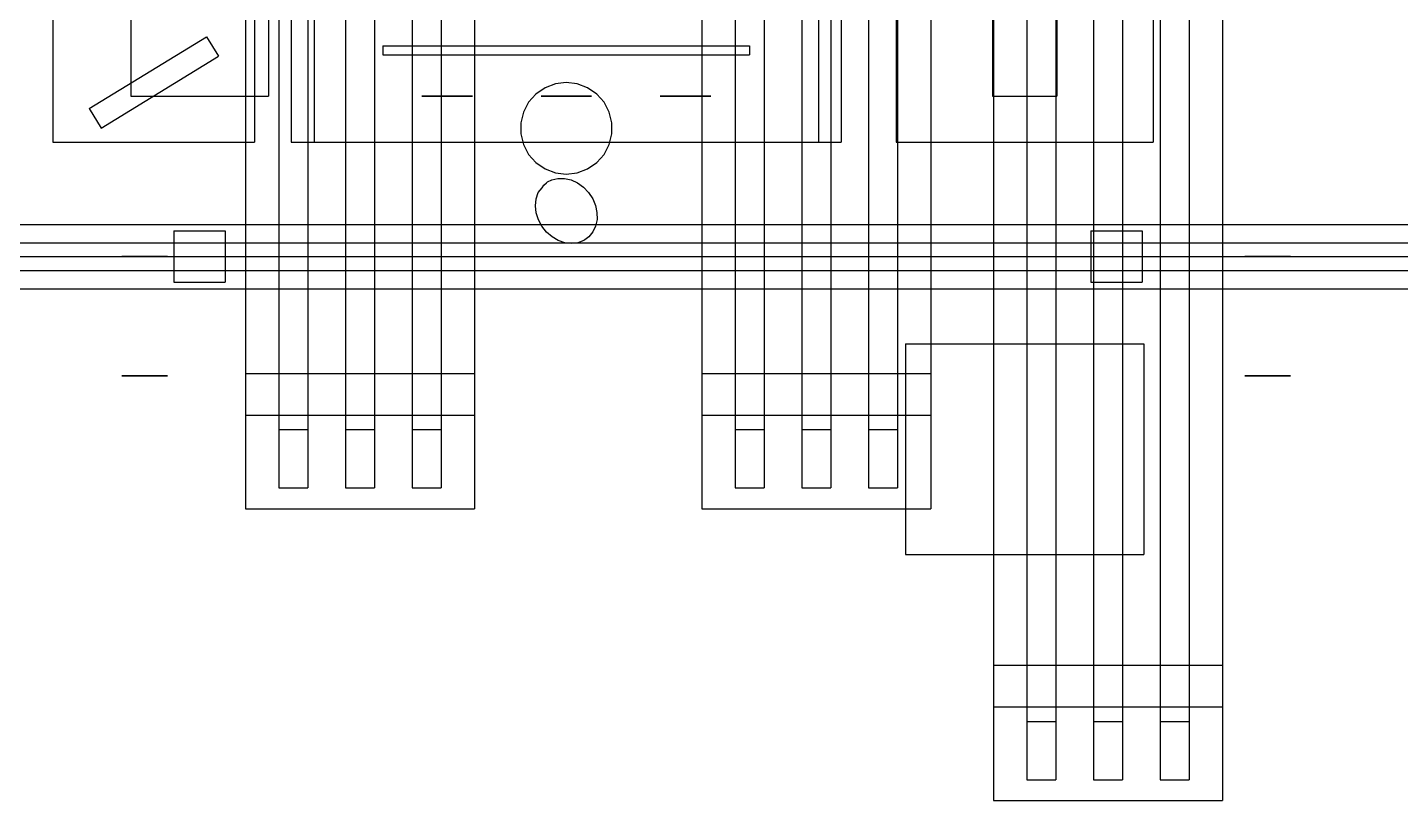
# Model space of a CAD drawing. Header units: millimetres. Extents: x -1355 to 669, y -1138 to 733.
# Drawn here: x -178.53 to -145.58, y -492.95 to -474.4 of the extents above; entities that cross this region are included whole.
import ezdxf

# ---------------------------------------------------------------- set-up
doc = ezdxf.new("R2010")
doc.units = ezdxf.units.MM
doc.layers.add('HIDDEN', color=8, linetype='Continuous')

msp = doc.modelspace()

# ---------------------------------------------------------------- linework, layer by layer
at = {"layer": 'HIDDEN'}
for points in [[(-173.3, -250.448), (-173.3, -485.948)], [(-173.3, -250.448), (-173.3, -485.948)], [(-167.8, -250.448), (-167.8, -485.948)], [(-167.8, -250.448), (-167.8, -485.948)], [(-172.5, -250.948), (-172.5, -485.448)], [(-172.5, -250.948), (-172.5, -485.448)], [(-171.8, -250.948), (-171.8, -485.448)], [(-171.8, -250.948), (-171.8, -485.448)], [(-170.9, -250.948), (-170.9, -485.448)], [(-170.9, -250.948), (-170.9, -485.448)], [(-170.2, -250.948), (-170.2, -485.448)], [(-170.2, -250.948), (-170.2, -485.448)], [(-169.3, -250.948), (-169.3, -485.448)], [(-169.3, -250.948), (-169.3, -485.448)], [(-168.6, -250.948), (-168.6, -485.448)], [(-168.6, -250.948), (-168.6, -485.448)], [(-162.35, -256.448), (-162.35, -485.948)], [(-162.35, -256.448), (-162.35, -485.948)], [(-156.85, -256.448), (-156.85, -485.948)], [(-156.85, -256.448), (-156.85, -485.948)], [(-161.55, -256.948), (-161.55, -485.448)], [(-161.55, -256.948), (-161.55, -485.448)], [(-160.85, -256.948), (-160.85, -485.448)], [(-160.85, -256.948), (-160.85, -485.448)], [(-159.95, -256.948), (-159.95, -485.448)], [(-159.95, -256.948), (-159.95, -485.448)], [(-159.25, -256.948), (-159.25, -485.448)], [(-159.25, -256.948), (-159.25, -485.448)], [(-158.35, -256.948), (-158.35, -485.448)], [(-158.35, -256.948), (-158.35, -485.448)], [(-157.65, -256.948), (-157.65, -485.448)], [(-157.65, -256.948), (-157.65, -485.448)], [(-155.35, -262.448), (-155.35, -492.948)], [(-155.35, -262.448), (-155.35, -492.948)], [(-149.85, -262.448), (-149.85, -492.948)], [(-149.85, -262.448), (-149.85, -492.948)], [(-154.55, -262.948), (-154.55, -492.448)], [(-154.55, -262.948), (-154.55, -492.448)], [(-153.85, -262.948), (-153.85, -492.448)], [(-153.85, -262.948), (-153.85, -492.448)], [(-152.95, -262.948), (-152.95, -492.448)], [(-152.95, -262.948), (-152.95, -492.448)], [(-152.25, -262.948), (-152.25, -492.448)], [(-152.25, -262.948), (-152.25, -492.448)], [(-151.35, -262.948), (-151.35, -492.448)], [(-151.35, -262.948), (-151.35, -492.448)], [(-150.65, -262.948), (-150.65, -492.448)], [(-150.65, -262.948), (-150.65, -492.448)], [(-177.92, -445.248), (-177.92, -477.148)], [(-177.92, -445.248), (-177.92, -477.148)], [(-173.08, -445.248), (-173.08, -477.148)], [(-173.08, -445.248), (-173.08, -477.148)], [(-172.2, -445.248), (-172.2, -477.148)], [(-172.2, -445.248), (-172.2, -477.148)], [(-171.65, -445.248), (-171.65, -477.148)], [(-171.65, -445.248), (-171.65, -477.148)], [(-159.55, -445.248), (-159.55, -477.148)], [(-159.55, -445.248), (-159.55, -477.148)], [(-159, -445.248), (-159, -477.148)], [(-159, -445.248), (-159, -477.148)], [(-157.68, -445.248), (-157.68, -477.148)], [(-157.68, -445.248), (-157.68, -477.148)], [(-151.52, -445.248), (-151.52, -477.148)], [(-151.52, -445.248), (-151.52, -477.148)], [(-155.37, -446.348), (-155.37, -476.048)], [(-155.37, -446.348), (-155.37, -476.048)], [(-153.83, -446.348), (-153.83, -476.048)], [(-153.83, -446.348), (-153.83, -476.048)], [(-176.05, -472.748), (-176.05, -476.048)], [(-176.05, -472.748), (-176.05, -476.048)], [(-172.75, -472.748), (-172.75, -476.048)], [(-172.75, -472.748), (-172.75, -476.048)], [(-177.05, -476.346), (-174.237, -474.622)], [(-177.05, -476.346), (-174.237, -474.622)], [(-174.237, -474.622), (-173.95, -475.09)], [(-174.237, -474.622), (-173.95, -475.09)], [(-176.763, -476.815), (-173.95, -475.09)], [(-176.763, -476.815), (-173.95, -475.09)], [(-170, -474.838), (-161.2, -474.838)], [(-170, -474.838), (-161.2, -474.838)], [(-170, -474.838), (-170, -475.058)], [(-170, -474.838), (-170, -475.058)], [(-170, -475.058), (-161.2, -475.058)], [(-170, -475.058), (-161.2, -475.058)], [(-161.2, -474.838), (-161.2, -475.058)], [(-161.2, -474.838), (-161.2, -475.058)], [(-165.863, -475.75), (-166.111, -475.844)], [(-165.863, -475.75), (-166.111, -475.844)], [(-165.6, -475.718), (-165.863, -475.75)], [(-165.6, -475.718), (-165.863, -475.75)], [(-165.337, -475.75), (-165.6, -475.718)], [(-165.337, -475.75), (-165.6, -475.718)], [(-165.089, -475.844), (-165.337, -475.75)], [(-165.089, -475.844), (-165.337, -475.75)], [(-176.05, -476.048), (-172.75, -476.048)], [(-176.05, -476.048), (-172.75, -476.048)], [(-169.065, -476.048), (-169.061, -476.048)], [(-169.061, -476.048), (-169.065, -476.048)], [(-169.065, -476.048), (-169.061, -476.048)], [(-169.061, -476.048), (-169.065, -476.048)], [(-169.065, -476.048), (-169.061, -476.048)], [(-169.061, -476.048), (-169.065, -476.048)], [(-169.065, -476.048), (-169.061, -476.048)], [(-169.061, -476.048), (-169.065, -476.048)], [(-169.065, -476.048), (-169.061, -476.048)], [(-169.061, -476.048), (-169.065, -476.048)], [(-169.061, -476.048), (-169.026, -476.048)], [(-169.026, -476.048), (-169.061, -476.048)], [(-169.061, -476.048), (-169.026, -476.048)], [(-169.026, -476.048), (-169.061, -476.048)], [(-169.061, -476.048), (-169.026, -476.048)], [(-169.026, -476.048), (-169.061, -476.048)], [(-169.061, -476.048), (-169.026, -476.048)], [(-169.026, -476.048), (-169.061, -476.048)], [(-169.061, -476.048), (-169.026, -476.048)], [(-169.026, -476.048), (-169.061, -476.048)], [(-169.026, -476.048), (-168.958, -476.048)], [(-168.958, -476.048), (-169.026, -476.048)], [(-169.026, -476.048), (-168.958, -476.048)], [(-168.958, -476.048), (-169.026, -476.048)], [(-169.026, -476.048), (-168.958, -476.048)], [(-168.958, -476.048), (-169.026, -476.048)], [(-169.026, -476.048), (-168.958, -476.048)], [(-168.958, -476.048), (-169.026, -476.048)], [(-169.026, -476.048), (-168.958, -476.048)], [(-168.958, -476.048), (-169.026, -476.048)], [(-168.958, -476.048), (-168.861, -476.048)], [(-168.861, -476.048), (-168.958, -476.048)], [(-168.958, -476.048), (-168.861, -476.048)], [(-168.861, -476.048), (-168.958, -476.048)], [(-168.958, -476.048), (-168.861, -476.048)], [(-168.861, -476.048), (-168.958, -476.048)], [(-168.958, -476.048), (-168.861, -476.048)], [(-168.861, -476.048), (-168.958, -476.048)], [(-168.958, -476.048), (-168.861, -476.048)], [(-168.861, -476.048), (-168.958, -476.048)], [(-168.861, -476.048), (-168.741, -476.048)], [(-168.741, -476.048), (-168.861, -476.048)], [(-168.861, -476.048), (-168.741, -476.048)], [(-168.741, -476.048), (-168.861, -476.048)], [(-168.861, -476.048), (-168.741, -476.048)], [(-168.741, -476.048), (-168.861, -476.048)], [(-168.861, -476.048), (-168.741, -476.048)], [(-168.741, -476.048), (-168.861, -476.048)], [(-168.861, -476.048), (-168.741, -476.048)], [(-168.741, -476.048), (-168.861, -476.048)], [(-168.741, -476.048), (-168.605, -476.048)], [(-168.605, -476.048), (-168.741, -476.048)], [(-168.741, -476.048), (-168.605, -476.048)], [(-168.605, -476.048), (-168.741, -476.048)], [(-168.741, -476.048), (-168.605, -476.048)], [(-168.605, -476.048), (-168.741, -476.048)], [(-168.741, -476.048), (-168.605, -476.048)], [(-168.605, -476.048), (-168.741, -476.048)], [(-168.741, -476.048), (-168.605, -476.048)], [(-168.605, -476.048), (-168.741, -476.048)], [(-168.605, -476.048), (-168.46, -476.048)], [(-168.46, -476.048), (-168.605, -476.048)], [(-168.605, -476.048), (-168.46, -476.048)], [(-168.46, -476.048), (-168.605, -476.048)], [(-168.605, -476.048), (-168.46, -476.048)], [(-168.46, -476.048), (-168.605, -476.048)], [(-168.605, -476.048), (-168.46, -476.048)], [(-168.46, -476.048), (-168.605, -476.048)], [(-168.605, -476.048), (-168.46, -476.048)], [(-168.46, -476.048), (-168.605, -476.048)], [(-168.315, -476.048), (-168.46, -476.048)], [(-168.46, -476.048), (-168.315, -476.048)], [(-168.315, -476.048), (-168.46, -476.048)], [(-168.46, -476.048), (-168.315, -476.048)], [(-168.315, -476.048), (-168.46, -476.048)], [(-168.46, -476.048), (-168.315, -476.048)], [(-168.315, -476.048), (-168.46, -476.048)], [(-168.46, -476.048), (-168.315, -476.048)], [(-168.315, -476.048), (-168.46, -476.048)], [(-168.46, -476.048), (-168.315, -476.048)], [(-168.179, -476.048), (-168.315, -476.048)], [(-168.315, -476.048), (-168.179, -476.048)], [(-168.179, -476.048), (-168.315, -476.048)], [(-168.315, -476.048), (-168.179, -476.048)], [(-168.179, -476.048), (-168.315, -476.048)], [(-168.315, -476.048), (-168.179, -476.048)], [(-168.179, -476.048), (-168.315, -476.048)], [(-168.315, -476.048), (-168.179, -476.048)], [(-168.179, -476.048), (-168.315, -476.048)], [(-168.315, -476.048), (-168.179, -476.048)], [(-168.059, -476.048), (-168.179, -476.048)], [(-168.179, -476.048), (-168.059, -476.048)], [(-168.059, -476.048), (-168.179, -476.048)], [(-168.179, -476.048), (-168.059, -476.048)], [(-168.059, -476.048), (-168.179, -476.048)], [(-168.179, -476.048), (-168.059, -476.048)], [(-168.059, -476.048), (-168.179, -476.048)], [(-168.179, -476.048), (-168.059, -476.048)], [(-168.059, -476.048), (-168.179, -476.048)], [(-168.179, -476.048), (-168.059, -476.048)], [(-167.962, -476.048), (-168.059, -476.048)], [(-168.059, -476.048), (-167.962, -476.048)], [(-167.962, -476.048), (-168.059, -476.048)], [(-168.059, -476.048), (-167.962, -476.048)], [(-167.962, -476.048), (-168.059, -476.048)], [(-168.059, -476.048), (-167.962, -476.048)], [(-167.962, -476.048), (-168.059, -476.048)], [(-168.059, -476.048), (-167.962, -476.048)], [(-167.962, -476.048), (-168.059, -476.048)], [(-168.059, -476.048), (-167.962, -476.048)], [(-167.894, -476.048), (-167.962, -476.048)], [(-167.962, -476.048), (-167.894, -476.048)], [(-167.894, -476.048), (-167.962, -476.048)], [(-167.962, -476.048), (-167.894, -476.048)], [(-167.894, -476.048), (-167.962, -476.048)], [(-167.962, -476.048), (-167.894, -476.048)], [(-167.894, -476.048), (-167.962, -476.048)], [(-167.962, -476.048), (-167.894, -476.048)], [(-167.894, -476.048), (-167.962, -476.048)], [(-167.962, -476.048), (-167.894, -476.048)], [(-167.859, -476.048), (-167.894, -476.048)], [(-167.894, -476.048), (-167.859, -476.048)], [(-167.859, -476.048), (-167.894, -476.048)], [(-167.894, -476.048), (-167.859, -476.048)], [(-167.859, -476.048), (-167.894, -476.048)], [(-167.894, -476.048), (-167.859, -476.048)], [(-167.859, -476.048), (-167.894, -476.048)], [(-167.894, -476.048), (-167.859, -476.048)], [(-167.859, -476.048), (-167.894, -476.048)], [(-167.894, -476.048), (-167.859, -476.048)], [(-167.855, -476.048), (-167.859, -476.048)], [(-167.859, -476.048), (-167.855, -476.048)], [(-167.855, -476.048), (-167.859, -476.048)], [(-167.859, -476.048), (-167.855, -476.048)], [(-167.855, -476.048), (-167.859, -476.048)], [(-167.859, -476.048), (-167.855, -476.048)], [(-167.855, -476.048), (-167.859, -476.048)], [(-167.859, -476.048), (-167.855, -476.048)], [(-167.855, -476.048), (-167.859, -476.048)], [(-167.859, -476.048), (-167.855, -476.048)], [(-166.329, -475.995), (-166.505, -476.194)], [(-166.329, -475.995), (-166.505, -476.194)], [(-166.111, -475.844), (-166.329, -475.995)], [(-166.111, -475.844), (-166.329, -475.995)], [(-166.205, -476.048), (-166.201, -476.048)], [(-166.201, -476.048), (-166.205, -476.048)], [(-166.205, -476.048), (-166.201, -476.048)], [(-166.201, -476.048), (-166.205, -476.048)], [(-166.205, -476.048), (-166.201, -476.048)], [(-166.201, -476.048), (-166.205, -476.048)], [(-166.205, -476.048), (-166.201, -476.048)], [(-166.201, -476.048), (-166.205, -476.048)], [(-166.205, -476.048), (-166.201, -476.048)], [(-166.201, -476.048), (-166.205, -476.048)], [(-166.201, -476.048), (-166.166, -476.048)], [(-166.166, -476.048), (-166.201, -476.048)], [(-166.201, -476.048), (-166.166, -476.048)], [(-166.166, -476.048), (-166.201, -476.048)], [(-166.201, -476.048), (-166.166, -476.048)], [(-166.166, -476.048), (-166.201, -476.048)], [(-166.201, -476.048), (-166.166, -476.048)], [(-166.166, -476.048), (-166.201, -476.048)], [(-166.201, -476.048), (-166.166, -476.048)], [(-166.166, -476.048), (-166.201, -476.048)], [(-166.166, -476.048), (-166.098, -476.048)], [(-166.098, -476.048), (-166.166, -476.048)], [(-166.166, -476.048), (-166.098, -476.048)], [(-166.098, -476.048), (-166.166, -476.048)], [(-166.166, -476.048), (-166.098, -476.048)], [(-166.098, -476.048), (-166.166, -476.048)], [(-166.166, -476.048), (-166.098, -476.048)], [(-166.098, -476.048), (-166.166, -476.048)], [(-166.166, -476.048), (-166.098, -476.048)], [(-166.098, -476.048), (-166.166, -476.048)], [(-166.098, -476.048), (-166.001, -476.048)], [(-166.001, -476.048), (-166.098, -476.048)], [(-166.098, -476.048), (-166.001, -476.048)], [(-166.001, -476.048), (-166.098, -476.048)], [(-166.098, -476.048), (-166.001, -476.048)], [(-166.001, -476.048), (-166.098, -476.048)], [(-166.098, -476.048), (-166.001, -476.048)], [(-166.001, -476.048), (-166.098, -476.048)], [(-166.098, -476.048), (-166.001, -476.048)], [(-166.001, -476.048), (-166.098, -476.048)], [(-166.001, -476.048), (-165.881, -476.048)], [(-165.881, -476.048), (-166.001, -476.048)], [(-166.001, -476.048), (-165.881, -476.048)], [(-165.881, -476.048), (-166.001, -476.048)], [(-166.001, -476.048), (-165.881, -476.048)], [(-165.881, -476.048), (-166.001, -476.048)], [(-166.001, -476.048), (-165.881, -476.048)], [(-165.881, -476.048), (-166.001, -476.048)], [(-166.001, -476.048), (-165.881, -476.048)], [(-165.881, -476.048), (-166.001, -476.048)], [(-165.881, -476.048), (-165.745, -476.048)], [(-165.745, -476.048), (-165.881, -476.048)], [(-165.881, -476.048), (-165.745, -476.048)], [(-165.745, -476.048), (-165.881, -476.048)], [(-165.881, -476.048), (-165.745, -476.048)], [(-165.745, -476.048), (-165.881, -476.048)], [(-165.881, -476.048), (-165.745, -476.048)], [(-165.745, -476.048), (-165.881, -476.048)], [(-165.881, -476.048), (-165.745, -476.048)], [(-165.745, -476.048), (-165.881, -476.048)], [(-165.745, -476.048), (-165.6, -476.048)], [(-165.6, -476.048), (-165.745, -476.048)], [(-165.745, -476.048), (-165.6, -476.048)], [(-165.6, -476.048), (-165.745, -476.048)], [(-165.745, -476.048), (-165.6, -476.048)], [(-165.6, -476.048), (-165.745, -476.048)], [(-165.745, -476.048), (-165.6, -476.048)], [(-165.6, -476.048), (-165.745, -476.048)], [(-165.745, -476.048), (-165.6, -476.048)], [(-165.6, -476.048), (-165.745, -476.048)], [(-165.455, -476.048), (-165.6, -476.048)], [(-165.6, -476.048), (-165.455, -476.048)], [(-165.455, -476.048), (-165.6, -476.048)], [(-165.6, -476.048), (-165.455, -476.048)], [(-165.455, -476.048), (-165.6, -476.048)], [(-165.6, -476.048), (-165.455, -476.048)], [(-165.455, -476.048), (-165.6, -476.048)], [(-165.6, -476.048), (-165.455, -476.048)], [(-165.455, -476.048), (-165.6, -476.048)], [(-165.6, -476.048), (-165.455, -476.048)], [(-165.319, -476.048), (-165.455, -476.048)], [(-165.455, -476.048), (-165.319, -476.048)], [(-165.319, -476.048), (-165.455, -476.048)], [(-165.455, -476.048), (-165.319, -476.048)], [(-165.319, -476.048), (-165.455, -476.048)], [(-165.455, -476.048), (-165.319, -476.048)], [(-165.319, -476.048), (-165.455, -476.048)], [(-165.455, -476.048), (-165.319, -476.048)], [(-165.319, -476.048), (-165.455, -476.048)], [(-165.455, -476.048), (-165.319, -476.048)], [(-165.199, -476.048), (-165.319, -476.048)], [(-165.319, -476.048), (-165.199, -476.048)], [(-165.199, -476.048), (-165.319, -476.048)], [(-165.319, -476.048), (-165.199, -476.048)], [(-165.199, -476.048), (-165.319, -476.048)], [(-165.319, -476.048), (-165.199, -476.048)], [(-165.199, -476.048), (-165.319, -476.048)], [(-165.319, -476.048), (-165.199, -476.048)], [(-165.199, -476.048), (-165.319, -476.048)], [(-165.319, -476.048), (-165.199, -476.048)], [(-165.102, -476.048), (-165.199, -476.048)], [(-165.199, -476.048), (-165.102, -476.048)], [(-165.102, -476.048), (-165.199, -476.048)], [(-165.199, -476.048), (-165.102, -476.048)], [(-165.102, -476.048), (-165.199, -476.048)], [(-165.199, -476.048), (-165.102, -476.048)], [(-165.102, -476.048), (-165.199, -476.048)], [(-165.199, -476.048), (-165.102, -476.048)], [(-165.102, -476.048), (-165.199, -476.048)], [(-165.199, -476.048), (-165.102, -476.048)], [(-165.034, -476.048), (-165.102, -476.048)], [(-165.102, -476.048), (-165.034, -476.048)], [(-165.034, -476.048), (-165.102, -476.048)], [(-165.102, -476.048), (-165.034, -476.048)], [(-165.034, -476.048), (-165.102, -476.048)], [(-165.102, -476.048), (-165.034, -476.048)], [(-165.034, -476.048), (-165.102, -476.048)], [(-165.102, -476.048), (-165.034, -476.048)], [(-165.034, -476.048), (-165.102, -476.048)], [(-165.102, -476.048), (-165.034, -476.048)], [(-164.871, -475.995), (-165.089, -475.844)], [(-164.871, -475.995), (-165.089, -475.844)], [(-164.999, -476.048), (-165.034, -476.048)], [(-165.034, -476.048), (-164.999, -476.048)], [(-164.999, -476.048), (-165.034, -476.048)], [(-165.034, -476.048), (-164.999, -476.048)], [(-164.999, -476.048), (-165.034, -476.048)], [(-165.034, -476.048), (-164.999, -476.048)], [(-164.999, -476.048), (-165.034, -476.048)], [(-165.034, -476.048), (-164.999, -476.048)], [(-164.999, -476.048), (-165.034, -476.048)], [(-165.034, -476.048), (-164.999, -476.048)], [(-164.995, -476.048), (-164.999, -476.048)], [(-164.999, -476.048), (-164.995, -476.048)], [(-164.995, -476.048), (-164.999, -476.048)], [(-164.999, -476.048), (-164.995, -476.048)], [(-164.995, -476.048), (-164.999, -476.048)], [(-164.999, -476.048), (-164.995, -476.048)], [(-164.995, -476.048), (-164.999, -476.048)], [(-164.999, -476.048), (-164.995, -476.048)], [(-164.995, -476.048), (-164.999, -476.048)], [(-164.999, -476.048), (-164.995, -476.048)], [(-164.695, -476.194), (-164.871, -475.995)], [(-164.695, -476.194), (-164.871, -475.995)], [(-163.345, -476.048), (-163.341, -476.048)], [(-163.341, -476.048), (-163.345, -476.048)], [(-163.345, -476.048), (-163.341, -476.048)], [(-163.341, -476.048), (-163.345, -476.048)], [(-163.345, -476.048), (-163.341, -476.048)], [(-163.341, -476.048), (-163.345, -476.048)], [(-163.345, -476.048), (-163.341, -476.048)], [(-163.341, -476.048), (-163.345, -476.048)], [(-163.345, -476.048), (-163.341, -476.048)], [(-163.341, -476.048), (-163.345, -476.048)], [(-163.341, -476.048), (-163.306, -476.048)], [(-163.306, -476.048), (-163.341, -476.048)], [(-163.341, -476.048), (-163.306, -476.048)], [(-163.306, -476.048), (-163.341, -476.048)], [(-163.341, -476.048), (-163.306, -476.048)], [(-163.306, -476.048), (-163.341, -476.048)], [(-163.341, -476.048), (-163.306, -476.048)], [(-163.306, -476.048), (-163.341, -476.048)], [(-163.341, -476.048), (-163.306, -476.048)], [(-163.306, -476.048), (-163.341, -476.048)], [(-163.306, -476.048), (-163.238, -476.048)], [(-163.238, -476.048), (-163.306, -476.048)], [(-163.306, -476.048), (-163.238, -476.048)], [(-163.238, -476.048), (-163.306, -476.048)], [(-163.306, -476.048), (-163.238, -476.048)], [(-163.238, -476.048), (-163.306, -476.048)], [(-163.306, -476.048), (-163.238, -476.048)], [(-163.238, -476.048), (-163.306, -476.048)], [(-163.306, -476.048), (-163.238, -476.048)], [(-163.238, -476.048), (-163.306, -476.048)], [(-163.238, -476.048), (-163.141, -476.048)], [(-163.141, -476.048), (-163.238, -476.048)], [(-163.238, -476.048), (-163.141, -476.048)], [(-163.141, -476.048), (-163.238, -476.048)], [(-163.238, -476.048), (-163.141, -476.048)], [(-163.141, -476.048), (-163.238, -476.048)], [(-163.238, -476.048), (-163.141, -476.048)], [(-163.141, -476.048), (-163.238, -476.048)], [(-163.238, -476.048), (-163.141, -476.048)], [(-163.141, -476.048), (-163.238, -476.048)], [(-163.141, -476.048), (-163.021, -476.048)], [(-163.021, -476.048), (-163.141, -476.048)], [(-163.141, -476.048), (-163.021, -476.048)], [(-163.021, -476.048), (-163.141, -476.048)], [(-163.141, -476.048), (-163.021, -476.048)], [(-163.021, -476.048), (-163.141, -476.048)], [(-163.141, -476.048), (-163.021, -476.048)], [(-163.021, -476.048), (-163.141, -476.048)], [(-163.141, -476.048), (-163.021, -476.048)], [(-163.021, -476.048), (-163.141, -476.048)], [(-163.021, -476.048), (-162.885, -476.048)], [(-162.885, -476.048), (-163.021, -476.048)], [(-163.021, -476.048), (-162.885, -476.048)], [(-162.885, -476.048), (-163.021, -476.048)], [(-163.021, -476.048), (-162.885, -476.048)], [(-162.885, -476.048), (-163.021, -476.048)], [(-163.021, -476.048), (-162.885, -476.048)], [(-162.885, -476.048), (-163.021, -476.048)], [(-163.021, -476.048), (-162.885, -476.048)], [(-162.885, -476.048), (-163.021, -476.048)], [(-162.885, -476.048), (-162.74, -476.048)], [(-162.74, -476.048), (-162.885, -476.048)], [(-162.885, -476.048), (-162.74, -476.048)], [(-162.74, -476.048), (-162.885, -476.048)], [(-162.885, -476.048), (-162.74, -476.048)], [(-162.74, -476.048), (-162.885, -476.048)], [(-162.885, -476.048), (-162.74, -476.048)], [(-162.74, -476.048), (-162.885, -476.048)], [(-162.885, -476.048), (-162.74, -476.048)], [(-162.74, -476.048), (-162.885, -476.048)], [(-162.595, -476.048), (-162.74, -476.048)], [(-162.74, -476.048), (-162.595, -476.048)], [(-162.595, -476.048), (-162.74, -476.048)], [(-162.74, -476.048), (-162.595, -476.048)], [(-162.595, -476.048), (-162.74, -476.048)], [(-162.74, -476.048), (-162.595, -476.048)], [(-162.595, -476.048), (-162.74, -476.048)], [(-162.74, -476.048), (-162.595, -476.048)], [(-162.595, -476.048), (-162.74, -476.048)], [(-162.74, -476.048), (-162.595, -476.048)], [(-162.459, -476.048), (-162.595, -476.048)], [(-162.595, -476.048), (-162.459, -476.048)], [(-162.459, -476.048), (-162.595, -476.048)], [(-162.595, -476.048), (-162.459, -476.048)], [(-162.459, -476.048), (-162.595, -476.048)], [(-162.595, -476.048), (-162.459, -476.048)], [(-162.459, -476.048), (-162.595, -476.048)], [(-162.595, -476.048), (-162.459, -476.048)], [(-162.459, -476.048), (-162.595, -476.048)], [(-162.595, -476.048), (-162.459, -476.048)], [(-162.339, -476.048), (-162.459, -476.048)], [(-162.459, -476.048), (-162.339, -476.048)], [(-162.339, -476.048), (-162.459, -476.048)], [(-162.459, -476.048), (-162.339, -476.048)], [(-162.339, -476.048), (-162.459, -476.048)], [(-162.459, -476.048), (-162.339, -476.048)], [(-162.339, -476.048), (-162.459, -476.048)], [(-162.459, -476.048), (-162.339, -476.048)], [(-162.339, -476.048), (-162.459, -476.048)], [(-162.459, -476.048), (-162.339, -476.048)], [(-162.242, -476.048), (-162.339, -476.048)], [(-162.339, -476.048), (-162.242, -476.048)], [(-162.242, -476.048), (-162.339, -476.048)], [(-162.339, -476.048), (-162.242, -476.048)], [(-162.242, -476.048), (-162.339, -476.048)], [(-162.339, -476.048), (-162.242, -476.048)], [(-162.242, -476.048), (-162.339, -476.048)], [(-162.339, -476.048), (-162.242, -476.048)], [(-162.242, -476.048), (-162.339, -476.048)], [(-162.339, -476.048), (-162.242, -476.048)], [(-162.174, -476.048), (-162.242, -476.048)], [(-162.242, -476.048), (-162.174, -476.048)], [(-162.174, -476.048), (-162.242, -476.048)], [(-162.242, -476.048), (-162.174, -476.048)], [(-162.174, -476.048), (-162.242, -476.048)], [(-162.242, -476.048), (-162.174, -476.048)], [(-162.174, -476.048), (-162.242, -476.048)], [(-162.242, -476.048), (-162.174, -476.048)], [(-162.174, -476.048), (-162.242, -476.048)], [(-162.242, -476.048), (-162.174, -476.048)], [(-162.139, -476.048), (-162.174, -476.048)], [(-162.174, -476.048), (-162.139, -476.048)], [(-162.139, -476.048), (-162.174, -476.048)], [(-162.174, -476.048), (-162.139, -476.048)], [(-162.139, -476.048), (-162.174, -476.048)], [(-162.174, -476.048), (-162.139, -476.048)], [(-162.139, -476.048), (-162.174, -476.048)], [(-162.174, -476.048), (-162.139, -476.048)], [(-162.139, -476.048), (-162.174, -476.048)], [(-162.174, -476.048), (-162.139, -476.048)], [(-162.135, -476.048), (-162.139, -476.048)], [(-162.139, -476.048), (-162.135, -476.048)], [(-162.135, -476.048), (-162.139, -476.048)], [(-162.139, -476.048), (-162.135, -476.048)], [(-162.135, -476.048), (-162.139, -476.048)], [(-162.139, -476.048), (-162.135, -476.048)], [(-162.135, -476.048), (-162.139, -476.048)], [(-162.139, -476.048), (-162.135, -476.048)], [(-162.135, -476.048), (-162.139, -476.048)], [(-162.139, -476.048), (-162.135, -476.048)], [(-155.37, -476.048), (-153.83, -476.048)], [(-155.37, -476.048), (-153.83, -476.048)], [(-177.05, -476.346), (-176.763, -476.815)], [(-177.05, -476.346), (-176.763, -476.815)], [(-166.629, -476.428), (-166.692, -476.686)], [(-166.629, -476.428), (-166.692, -476.686)], [(-166.505, -476.194), (-166.629, -476.428)], [(-166.505, -476.194), (-166.629, -476.428)], [(-164.571, -476.428), (-164.695, -476.194)], [(-164.571, -476.428), (-164.695, -476.194)], [(-164.508, -476.686), (-164.571, -476.428)], [(-164.508, -476.686), (-164.571, -476.428)], [(-166.692, -476.686), (-166.692, -476.951)], [(-166.692, -476.686), (-166.692, -476.951)], [(-164.508, -476.951), (-164.508, -476.686)], [(-164.508, -476.951), (-164.508, -476.686)], [(-166.692, -476.951), (-166.629, -477.208)], [(-166.692, -476.951), (-166.629, -477.208)], [(-164.571, -477.208), (-164.508, -476.951)], [(-164.571, -477.208), (-164.508, -476.951)], [(-177.92, -477.148), (-173.08, -477.148)], [(-177.92, -477.148), (-173.08, -477.148)], [(-172.2, -477.148), (-159, -477.148)], [(-172.2, -477.148), (-159, -477.148)], [(-171.65, -477.148), (-159.55, -477.148)], [(-171.65, -477.148), (-159.55, -477.148)], [(-166.629, -477.208), (-166.505, -477.443)], [(-166.629, -477.208), (-166.505, -477.443)], [(-166.505, -477.443), (-166.329, -477.642)], [(-166.505, -477.443), (-166.329, -477.642)], [(-164.871, -477.642), (-164.695, -477.443)], [(-164.871, -477.642), (-164.695, -477.443)], [(-164.695, -477.443), (-164.571, -477.208)], [(-164.695, -477.443), (-164.571, -477.208)], [(-157.68, -477.148), (-151.52, -477.148)], [(-157.68, -477.148), (-151.52, -477.148)], [(-166.329, -477.642), (-166.111, -477.792)], [(-166.329, -477.642), (-166.111, -477.792)], [(-165.089, -477.792), (-164.871, -477.642)], [(-165.089, -477.792), (-164.871, -477.642)], [(-166.111, -477.792), (-165.863, -477.886)], [(-166.111, -477.792), (-165.863, -477.886)], [(-166.079, -478.127), (-166.048, -478.106)], [(-166.048, -478.106), (-165.948, -478.057)], [(-165.948, -478.057), (-165.8, -478.02)], [(-165.863, -477.886), (-165.6, -477.918)], [(-165.863, -477.886), (-165.6, -477.918)], [(-165.8, -478.02), (-165.643, -478.02)], [(-165.643, -478.02), (-165.483, -478.055)], [(-165.6, -477.918), (-165.337, -477.886)], [(-165.6, -477.918), (-165.337, -477.886)], [(-165.483, -478.055), (-165.328, -478.126)], [(-165.337, -477.886), (-165.089, -477.792)], [(-165.337, -477.886), (-165.089, -477.792)], [(-166.324, -478.512), (-166.274, -478.362)], [(-166.274, -478.362), (-166.182, -478.245)], [(-166.182, -478.245), (-166.137, -478.179)], [(-166.137, -478.179), (-166.079, -478.127)], [(-165.328, -478.126), (-165.186, -478.229)], [(-165.186, -478.229), (-165.064, -478.358)], [(-165.064, -478.358), (-164.966, -478.507)], [(-166.341, -478.675), (-166.324, -478.512)], [(-166.323, -478.845), (-166.341, -478.675)], [(-164.966, -478.507), (-164.899, -478.67)], [(-164.899, -478.67), (-164.864, -478.839)], [(-166.27, -479.012), (-166.323, -478.845)], [(-166.187, -479.169), (-166.27, -479.012)], [(-164.863, -479.006), (-164.897, -479.163)], [(-164.864, -478.839), (-164.863, -479.006)], [(-317.4, -479.128), (-97.4, -479.128)], [(-317.4, -479.128), (-97.4, -479.128)], [(-317.4, -479.128), (-97.4, -479.128)], [(-317.4, -479.128), (-97.4, -479.128)], [(-175.016, -479.282), (-173.784, -479.282)], [(-175.016, -479.282), (-173.784, -479.282)], [(-175.016, -479.282), (-175.016, -480.514)], [(-175.016, -479.282), (-175.016, -480.514)], [(-173.784, -479.282), (-173.784, -480.514)], [(-173.784, -479.282), (-173.784, -480.514)], [(-166.076, -479.309), (-166.187, -479.169)], [(-165.943, -479.424), (-166.076, -479.309)], [(-165.794, -479.511), (-165.943, -479.424)], [(-165.06, -479.42), (-165.153, -479.491)], [(-164.964, -479.304), (-165.06, -479.42)], [(-164.897, -479.163), (-164.964, -479.304)], [(-153.016, -479.282), (-151.784, -479.282)], [(-153.016, -479.282), (-151.784, -479.282)], [(-153.016, -479.282), (-153.016, -480.514)], [(-153.016, -479.282), (-153.016, -480.514)], [(-151.784, -479.282), (-151.784, -480.514)], [(-151.784, -479.282), (-151.784, -480.514)], [(-317.4, -479.568), (-97.4, -479.568)], [(-317.4, -479.568), (-97.4, -479.568)], [(-165.636, -479.564), (-165.794, -479.511)], [(-165.476, -479.582), (-165.636, -479.564)], [(-165.323, -479.563), (-165.476, -479.582)], [(-165.182, -479.508), (-165.323, -479.563)], [(-165.153, -479.491), (-165.182, -479.508)], [(-317.4, -479.898), (-97.4, -479.898)], [(-317.4, -479.898), (-97.4, -479.898)], [(-317.4, -479.898), (-97.4, -479.898)], [(-317.4, -479.898), (-97.4, -479.898)], [(-317.4, -479.898), (-97.4, -479.898)], [(-317.4, -479.898), (-97.4, -479.898)], [(-176.27, -479.898), (-176.266, -479.898)], [(-176.266, -479.898), (-176.27, -479.898)], [(-176.266, -479.898), (-176.234, -479.898)], [(-176.234, -479.898), (-176.266, -479.898)], [(-176.234, -479.898), (-176.173, -479.898)], [(-176.173, -479.898), (-176.234, -479.898)], [(-176.173, -479.898), (-176.085, -479.898)], [(-176.085, -479.898), (-176.173, -479.898)], [(-176.085, -479.898), (-175.976, -479.898)], [(-175.976, -479.898), (-176.085, -479.898)], [(-175.976, -479.898), (-175.852, -479.898)], [(-175.852, -479.898), (-175.976, -479.898)], [(-175.852, -479.898), (-175.72, -479.898)], [(-175.72, -479.898), (-175.852, -479.898)], [(-175.588, -479.898), (-175.72, -479.898)], [(-175.72, -479.898), (-175.588, -479.898)], [(-175.464, -479.898), (-175.588, -479.898)], [(-175.588, -479.898), (-175.464, -479.898)], [(-175.355, -479.898), (-175.464, -479.898)], [(-175.464, -479.898), (-175.355, -479.898)], [(-175.267, -479.898), (-175.355, -479.898)], [(-175.355, -479.898), (-175.267, -479.898)], [(-175.206, -479.898), (-175.267, -479.898)], [(-175.267, -479.898), (-175.206, -479.898)], [(-175.174, -479.898), (-175.206, -479.898)], [(-175.206, -479.898), (-175.174, -479.898)], [(-175.17, -479.898), (-175.174, -479.898)], [(-175.174, -479.898), (-175.17, -479.898)], [(-149.32, -479.898), (-149.316, -479.898)], [(-149.316, -479.898), (-149.32, -479.898)], [(-149.316, -479.898), (-149.284, -479.898)], [(-149.284, -479.898), (-149.316, -479.898)], [(-149.284, -479.898), (-149.223, -479.898)], [(-149.223, -479.898), (-149.284, -479.898)], [(-149.223, -479.898), (-149.135, -479.898)], [(-149.135, -479.898), (-149.223, -479.898)], [(-149.135, -479.898), (-149.026, -479.898)], [(-149.026, -479.898), (-149.135, -479.898)], [(-149.026, -479.898), (-148.902, -479.898)], [(-148.902, -479.898), (-149.026, -479.898)], [(-148.902, -479.898), (-148.77, -479.898)], [(-148.77, -479.898), (-148.902, -479.898)], [(-148.638, -479.898), (-148.77, -479.898)], [(-148.77, -479.898), (-148.638, -479.898)], [(-148.514, -479.898), (-148.638, -479.898)], [(-148.638, -479.898), (-148.514, -479.898)], [(-148.405, -479.898), (-148.514, -479.898)], [(-148.514, -479.898), (-148.405, -479.898)], [(-148.317, -479.898), (-148.405, -479.898)], [(-148.405, -479.898), (-148.317, -479.898)], [(-148.256, -479.898), (-148.317, -479.898)], [(-148.317, -479.898), (-148.256, -479.898)], [(-148.224, -479.898), (-148.256, -479.898)], [(-148.256, -479.898), (-148.224, -479.898)], [(-148.22, -479.898), (-148.224, -479.898)], [(-148.224, -479.898), (-148.22, -479.898)], [(-317.4, -480.228), (-97.4, -480.228)], [(-317.4, -480.228), (-97.4, -480.228)], [(-317.4, -480.668), (-97.4, -480.668)], [(-317.4, -480.668), (-97.4, -480.668)], [(-317.4, -480.668), (-97.4, -480.668)], [(-317.4, -480.668), (-97.4, -480.668)], [(-175.016, -480.514), (-173.784, -480.514)], [(-175.016, -480.514), (-173.784, -480.514)], [(-153.016, -480.514), (-151.784, -480.514)], [(-153.016, -480.514), (-151.784, -480.514)], [(-157.46, -481.988), (-151.74, -481.988)], [(-157.46, -481.988), (-151.74, -481.988)], [(-157.46, -481.988), (-157.46, -487.048)], [(-157.46, -481.988), (-157.46, -487.048)], [(-151.74, -481.988), (-151.74, -487.048)], [(-151.74, -481.988), (-151.74, -487.048)], [(-173.3, -482.698), (-167.8, -482.698)], [(-173.3, -482.698), (-167.8, -482.698)], [(-173.3, -482.698), (-173.3, -483.698)], [(-173.3, -482.698), (-173.3, -483.698)], [(-167.8, -482.698), (-167.8, -483.698)], [(-167.8, -482.698), (-167.8, -483.698)], [(-162.35, -482.698), (-156.85, -482.698)], [(-162.35, -482.698), (-156.85, -482.698)], [(-162.35, -482.698), (-162.35, -483.698)], [(-162.35, -482.698), (-162.35, -483.698)], [(-156.85, -482.698), (-156.85, -483.698)], [(-156.85, -482.698), (-156.85, -483.698)], [(-176.27, -482.758), (-176.266, -482.758)], [(-176.266, -482.758), (-176.27, -482.758)], [(-176.266, -482.758), (-176.234, -482.758)], [(-176.234, -482.758), (-176.266, -482.758)], [(-176.234, -482.758), (-176.173, -482.758)], [(-176.173, -482.758), (-176.234, -482.758)], [(-176.173, -482.758), (-176.085, -482.758)], [(-176.085, -482.758), (-176.173, -482.758)], [(-176.085, -482.758), (-175.976, -482.758)], [(-175.976, -482.758), (-176.085, -482.758)], [(-175.976, -482.758), (-175.852, -482.758)], [(-175.852, -482.758), (-175.976, -482.758)], [(-175.852, -482.758), (-175.72, -482.758)], [(-175.72, -482.758), (-175.852, -482.758)], [(-175.588, -482.758), (-175.72, -482.758)], [(-175.72, -482.758), (-175.588, -482.758)], [(-175.464, -482.758), (-175.588, -482.758)], [(-175.588, -482.758), (-175.464, -482.758)], [(-175.355, -482.758), (-175.464, -482.758)], [(-175.464, -482.758), (-175.355, -482.758)], [(-175.267, -482.758), (-175.355, -482.758)], [(-175.355, -482.758), (-175.267, -482.758)], [(-175.206, -482.758), (-175.267, -482.758)], [(-175.267, -482.758), (-175.206, -482.758)], [(-175.174, -482.758), (-175.206, -482.758)], [(-175.206, -482.758), (-175.174, -482.758)], [(-175.17, -482.758), (-175.174, -482.758)], [(-175.174, -482.758), (-175.17, -482.758)], [(-149.32, -482.758), (-149.316, -482.758)], [(-149.316, -482.758), (-149.32, -482.758)], [(-149.316, -482.758), (-149.284, -482.758)], [(-149.284, -482.758), (-149.316, -482.758)], [(-149.284, -482.758), (-149.223, -482.758)], [(-149.223, -482.758), (-149.284, -482.758)], [(-149.223, -482.758), (-149.135, -482.758)], [(-149.135, -482.758), (-149.223, -482.758)], [(-149.135, -482.758), (-149.026, -482.758)], [(-149.026, -482.758), (-149.135, -482.758)], [(-149.026, -482.758), (-148.902, -482.758)], [(-148.902, -482.758), (-149.026, -482.758)], [(-148.902, -482.758), (-148.77, -482.758)], [(-148.77, -482.758), (-148.902, -482.758)], [(-148.638, -482.758), (-148.77, -482.758)], [(-148.77, -482.758), (-148.638, -482.758)], [(-148.514, -482.758), (-148.638, -482.758)], [(-148.638, -482.758), (-148.514, -482.758)], [(-148.405, -482.758), (-148.514, -482.758)], [(-148.514, -482.758), (-148.405, -482.758)], [(-148.317, -482.758), (-148.405, -482.758)], [(-148.405, -482.758), (-148.317, -482.758)], [(-148.256, -482.758), (-148.317, -482.758)], [(-148.317, -482.758), (-148.256, -482.758)], [(-148.224, -482.758), (-148.256, -482.758)], [(-148.256, -482.758), (-148.224, -482.758)], [(-148.22, -482.758), (-148.224, -482.758)], [(-148.224, -482.758), (-148.22, -482.758)], [(-173.3, -483.698), (-167.8, -483.698)], [(-173.3, -483.698), (-167.8, -483.698)], [(-172.5, -483.698), (-171.8, -483.698)], [(-172.5, -483.698), (-171.8, -483.698)], [(-172.5, -483.698), (-172.5, -484.048)], [(-172.5, -483.698), (-172.5, -484.048)], [(-171.8, -483.698), (-171.8, -484.048)], [(-171.8, -483.698), (-171.8, -484.048)], [(-170.9, -483.698), (-170.2, -483.698)], [(-170.9, -483.698), (-170.2, -483.698)], [(-170.9, -483.698), (-170.9, -484.048)], [(-170.9, -483.698), (-170.9, -484.048)], [(-170.2, -483.698), (-170.2, -484.048)], [(-170.2, -483.698), (-170.2, -484.048)], [(-169.3, -483.698), (-168.6, -483.698)], [(-169.3, -483.698), (-168.6, -483.698)], [(-169.3, -483.698), (-169.3, -484.048)], [(-169.3, -483.698), (-169.3, -484.048)], [(-168.6, -483.698), (-168.6, -484.048)], [(-168.6, -483.698), (-168.6, -484.048)], [(-162.35, -483.698), (-156.85, -483.698)], [(-162.35, -483.698), (-156.85, -483.698)], [(-161.55, -483.698), (-160.85, -483.698)], [(-161.55, -483.698), (-160.85, -483.698)], [(-161.55, -483.698), (-161.55, -484.048)], [(-161.55, -483.698), (-161.55, -484.048)], [(-160.85, -483.698), (-160.85, -484.048)], [(-160.85, -483.698), (-160.85, -484.048)], [(-159.95, -483.698), (-159.25, -483.698)], [(-159.95, -483.698), (-159.25, -483.698)], [(-159.95, -483.698), (-159.95, -484.048)], [(-159.95, -483.698), (-159.95, -484.048)], [(-159.25, -483.698), (-159.25, -484.048)], [(-159.25, -483.698), (-159.25, -484.048)], [(-158.35, -483.698), (-157.65, -483.698)], [(-158.35, -483.698), (-157.65, -483.698)], [(-158.35, -483.698), (-158.35, -484.048)], [(-158.35, -483.698), (-158.35, -484.048)], [(-157.65, -483.698), (-157.65, -484.048)], [(-157.65, -483.698), (-157.65, -484.048)], [(-172.5, -484.048), (-171.8, -484.048)], [(-172.5, -484.048), (-171.8, -484.048)], [(-170.9, -484.048), (-170.2, -484.048)], [(-170.9, -484.048), (-170.2, -484.048)], [(-169.3, -484.048), (-168.6, -484.048)], [(-169.3, -484.048), (-168.6, -484.048)], [(-161.55, -484.048), (-160.85, -484.048)], [(-161.55, -484.048), (-160.85, -484.048)], [(-159.95, -484.048), (-159.25, -484.048)], [(-159.95, -484.048), (-159.25, -484.048)], [(-158.35, -484.048), (-157.65, -484.048)], [(-158.35, -484.048), (-157.65, -484.048)], [(-172.5, -485.448), (-171.8, -485.448)], [(-172.5, -485.448), (-171.8, -485.448)], [(-170.9, -485.448), (-170.2, -485.448)], [(-170.9, -485.448), (-170.2, -485.448)], [(-169.3, -485.448), (-168.6, -485.448)], [(-169.3, -485.448), (-168.6, -485.448)], [(-161.55, -485.448), (-160.85, -485.448)], [(-161.55, -485.448), (-160.85, -485.448)], [(-159.95, -485.448), (-159.25, -485.448)], [(-159.95, -485.448), (-159.25, -485.448)], [(-158.35, -485.448), (-157.65, -485.448)], [(-158.35, -485.448), (-157.65, -485.448)], [(-173.3, -485.948), (-167.8, -485.948)], [(-173.3, -485.948), (-167.8, -485.948)], [(-162.35, -485.948), (-156.85, -485.948)], [(-162.35, -485.948), (-156.85, -485.948)], [(-157.46, -487.048), (-151.74, -487.048)], [(-157.46, -487.048), (-151.74, -487.048)], [(-155.35, -489.698), (-149.85, -489.698)], [(-155.35, -489.698), (-149.85, -489.698)], [(-155.35, -489.698), (-155.35, -490.698)], [(-155.35, -489.698), (-155.35, -490.698)], [(-149.85, -489.698), (-149.85, -490.698)], [(-149.85, -489.698), (-149.85, -490.698)], [(-155.35, -490.698), (-149.85, -490.698)], [(-155.35, -490.698), (-149.85, -490.698)], [(-154.55, -490.698), (-153.85, -490.698)], [(-154.55, -490.698), (-153.85, -490.698)], [(-154.55, -490.698), (-154.55, -491.048)], [(-154.55, -490.698), (-154.55, -491.048)], [(-153.85, -490.698), (-153.85, -491.048)], [(-153.85, -490.698), (-153.85, -491.048)], [(-152.95, -490.698), (-152.25, -490.698)], [(-152.95, -490.698), (-152.25, -490.698)], [(-152.95, -490.698), (-152.95, -491.048)], [(-152.95, -490.698), (-152.95, -491.048)], [(-152.25, -490.698), (-152.25, -491.048)], [(-152.25, -490.698), (-152.25, -491.048)], [(-151.35, -490.698), (-150.65, -490.698)], [(-151.35, -490.698), (-150.65, -490.698)], [(-151.35, -490.698), (-151.35, -491.048)], [(-151.35, -490.698), (-151.35, -491.048)], [(-150.65, -490.698), (-150.65, -491.048)], [(-150.65, -490.698), (-150.65, -491.048)], [(-154.55, -491.048), (-153.85, -491.048)], [(-154.55, -491.048), (-153.85, -491.048)], [(-152.95, -491.048), (-152.25, -491.048)], [(-152.95, -491.048), (-152.25, -491.048)], [(-151.35, -491.048), (-150.65, -491.048)], [(-151.35, -491.048), (-150.65, -491.048)], [(-154.55, -492.448), (-153.85, -492.448)], [(-154.55, -492.448), (-153.85, -492.448)], [(-152.95, -492.448), (-152.25, -492.448)], [(-152.95, -492.448), (-152.25, -492.448)], [(-151.35, -492.448), (-150.65, -492.448)], [(-151.35, -492.448), (-150.65, -492.448)], [(-155.35, -492.948), (-149.85, -492.948)], [(-155.35, -492.948), (-149.85, -492.948)]]:
    msp.add_lwpolyline(points, dxfattribs=at)

doc.saveas('drawing.dxf')
